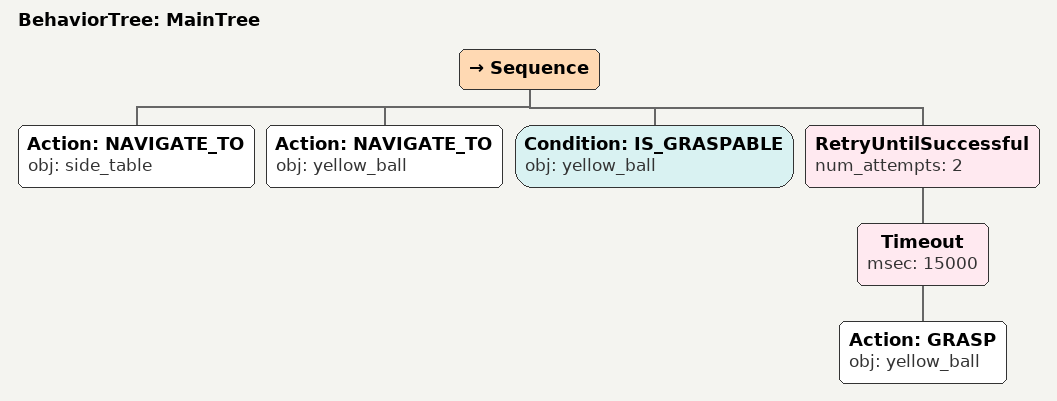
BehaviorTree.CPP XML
<root main_tree_to_execute="MainTree">
  <BehaviorTree ID="MainTree">
    <Sequence>
      <!-- Navigate to side_table -->
      <Action ID="NAVIGATE_TO" obj="side_table" />
      <!-- Navigate to yellow_ball -->
      <Action ID="NAVIGATE_TO" obj="yellow_ball" />
      <!-- Check yellow_ball is graspable before GRASP -->
      <Condition ID="IS_GRASPABLE" obj="yellow_ball" />
      <!-- Retry GRASP yellow_ball up to 2 attempts -->
      <RetryUntilSuccessful num_attempts="2">
        <!-- Timeout: GRASP yellow_ball within 15s -->
        <Timeout msec="15000">
          <!-- Grasp yellow_ball -->
          <Action ID="GRASP" obj="yellow_ball" />
        </Timeout>
      </RetryUntilSuccessful>
    </Sequence>
  </BehaviorTree>
</root>
